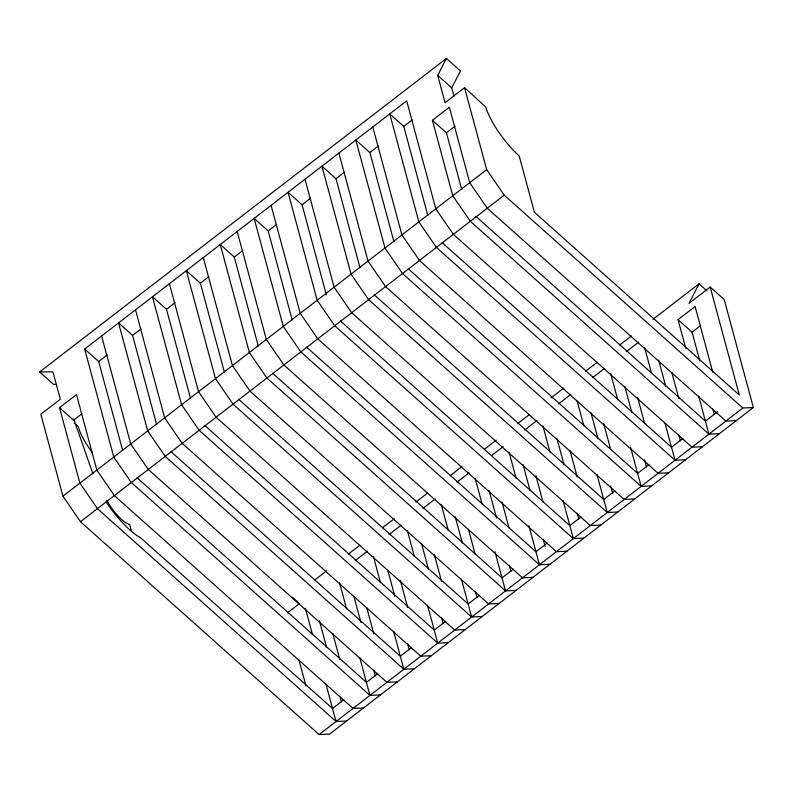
<?xml version="1.0" encoding="UTF-8"?>
<svg xmlns="http://www.w3.org/2000/svg" width="793" height="793" viewBox="0 0 793 793"><rect width="100%" height="100%" fill="white"/><g stroke="black" fill="none" stroke-linecap="round" stroke-linejoin="round"><path stroke-width="1.19" d="M706.969 290.853L699.079 283.805L688.998 303.362L710.181 287.026L739.314 394.993L534.383 212.197L519.237 156.052L513.755 150.749A44.567 12.44 52.4 0 1 485.752 106.966L464.549 87.676L445.071 102.693L437.706 75.375L446.429 58.434L460.465 70.954L451.723 87.904L453.973 96.211M56.105 384.446L53.686 384.456L39.65 371.937L446.429 58.434M380.471 694.886L369.944 695.382L131.331 482.531L113.786 457.006L84.653 349.039L406.69 100.85L435.813 208.817L453.358 234.341L691.982 447.193L702.499 446.707M122.697 450.543L98.689 361.558L107.164 355.026M156.598 424.414L132.59 335.429L141.065 328.897M190.498 398.284L166.49 309.31L174.966 302.777M224.399 372.165L200.381 283.18L208.856 276.648M258.29 346.035L234.282 257.051L242.757 250.529M292.191 319.916L268.183 230.932L276.658 224.399M326.409 294.976L302.083 204.802L310.549 198.27M359.982 267.667L335.974 178.683L344.449 172.15M393.883 241.538L369.875 152.553L378.35 146.021M427.784 215.418L403.776 126.434L412.251 119.902M346.571 721.015L336.044 721.501L97.43 508.65L79.885 483.125L59.534 407.681L76.485 394.617L96.835 470.061L114.38 495.595L352.994 708.436L363.521 707.951M719.449 433.642L708.922 434.128L470.308 221.277L452.763 195.752L432.413 120.308L449.353 107.243L469.714 182.687L487.259 208.222L725.873 421.063L736.4 420.577M82.046 413.668L73.571 420.201L59.534 407.681M461.714 189.408L446.449 132.827L454.924 126.295M710.181 287.026L724.217 299.546L753.35 407.513L329.63 734.08L319.103 734.566L80.49 521.715L62.944 496.19L486.664 169.623L464.549 87.676M80.49 521.715L504.209 195.157L742.823 408.008L753.35 407.513M314.841 579.931L326.607 570.861M348.167 554.248L359.933 545.178M382.474 527.801L394.24 518.741M415.8 502.118L427.566 493.058M450.107 475.681L461.873 466.621M484.414 449.244L496.18 440.174M517.74 423.561L529.506 414.491M551.066 397.878L563.813 388.055M585.373 371.431L597.139 362.371M619.68 344.995L631.446 335.925M653.006 319.311L699.079 283.805M287.403 612.87L299.645 603.433M355.195 560.611L367.437 551.185M389.095 534.492L401.337 525.055M422.996 508.363L435.228 498.936M456.887 482.243L469.129 472.806M491.729 455.39L503.03 446.687M524.688 429.994L536.93 420.558M558.579 403.865L570.821 394.428M592.48 377.746L604.722 368.309M626.381 351.616L638.623 342.179M685.767 348.305L678.035 319.658L695.104 306.504L712.738 372.214M699.803 360.825L692.071 332.178L700.606 325.606M343.835 699.783L332.535 708.496L336.044 721.501M377.736 673.663L366.435 682.367L137.04 477.743M411.636 647.534L400.336 656.247L170.931 451.613M445.527 621.415L434.237 630.118L204.832 425.494M479.428 595.285L468.128 603.998L238.733 399.365M513.329 569.166L502.028 577.869L272.623 373.235M547.229 543.036L535.929 551.75L306.524 347.116M581.12 516.917L569.82 525.62L340.425 320.987M615.021 490.788L603.721 499.501L374.326 294.867M648.922 464.658L637.622 473.371L408.217 268.738M682.813 438.539L671.522 447.242L442.117 242.618M717.655 411.686L705.413 421.123L476.018 216.489M319.103 734.566L742.823 408.008M403.776 126.434L389.74 113.914L418.873 221.881L436.418 247.406L675.031 460.257L685.558 459.771M668.608 472.826L658.081 473.312L419.467 260.471L401.922 234.936L372.789 126.969M369.875 152.553L355.839 140.034L384.972 248.001L402.517 273.526L641.131 486.377L651.658 485.891M634.707 498.956L624.18 499.441L385.567 286.59L368.021 261.066L338.889 153.099M335.974 178.683L321.938 166.163L351.071 274.13L368.616 299.655L607.23 512.506L617.757 512.02M600.807 525.075L590.279 525.571L351.666 312.72L334.121 287.185L304.988 179.218M302.083 204.802L288.047 192.283L317.17 300.25L334.715 325.784L573.329 538.625L583.856 538.14M566.916 551.204L556.389 551.69L317.775 338.839L300.23 313.314L271.097 205.347M268.183 230.932L254.147 218.412L283.279 326.379L300.825 351.904L539.438 564.755L549.965 564.269M533.015 577.334L522.488 577.819L283.874 364.968L266.329 339.444L237.196 231.477M234.282 257.051L220.246 244.531L249.379 352.498L266.924 378.033L505.537 590.874L516.065 590.389M499.114 603.453L488.587 603.939L249.973 391.088L232.428 365.563L203.295 257.596M200.381 283.18L186.345 270.661L215.478 378.628L233.023 404.152L471.637 617.004L482.164 616.518M465.213 629.583L454.686 630.068L216.073 417.217L198.528 391.692L169.395 283.725M166.49 309.31L152.454 296.78L181.587 404.747L199.132 430.282L437.746 643.133L448.273 642.637M431.323 655.702L420.796 656.188L182.182 443.346L164.637 417.812L135.504 309.845M132.59 335.429L118.553 322.91L147.686 430.877L165.231 456.401L403.845 669.252L414.372 668.767M397.422 681.831L386.895 682.317L148.281 469.466L130.736 443.941L101.603 335.974M39.65 371.937L52.953 371.897L60.337 399.276L40.83 414.233L62.944 496.19M678.035 319.658L692.071 332.178M432.413 120.308L446.449 132.827M84.653 349.039L98.689 361.558M292.3 597.307L299.318 603.562M74.711 423.363L78.269 426.535L79.865 431.442A38.996 10.874 52.4 0 0 92.266 452.565M437.706 75.375L451.723 87.904M486.664 169.623L504.209 195.157M73.759 419.021L92.94 473.887M712.689 408.573L714.295 414.541M698.653 396.054L708.922 434.128M671.82 372.492L678.867 398.592M658.666 360.101L665.704 386.211M678.828 434.851L680.434 440.779M644.63 347.582L651.668 373.691M665.119 423.521L675.031 460.257M637.602 397.432L644.65 423.531M624.765 386.231L631.813 412.33M644.61 459.791L646.533 466.908M610.729 373.711L617.777 399.811M630.574 447.272L641.131 486.377M603.701 423.551L610.749 449.651M590.864 412.36L597.912 438.46M610.719 485.911L612.632 493.038M577.155 401.02L583.876 425.94M597 474.581L607.23 512.506M570.127 450.86L577.165 476.97M556.973 438.479L564.011 464.579M577.135 513.23L578.741 519.157M542.937 425.96L549.975 452.06M563.099 500.71L573.329 538.625M535.909 475.8L542.947 501.9M523.073 464.609L530.111 490.708M543.235 539.349L545.158 546.466M509.037 452.089L516.074 478.189M528.881 525.64L539.438 564.755M502.009 501.929L509.056 528.029M489.172 490.728L496.537 518.017M509.344 565.478L510.94 571.406M475.136 478.209L482.184 504.308M494.981 551.769L505.537 590.874M468.435 529.238L475.156 554.158M455.271 516.858L462.319 542.957M475.443 591.598L477.049 597.535M441.235 504.338L448.283 530.438M461.407 579.078L471.637 617.004M434.217 554.178L441.582 581.467M421.698 544.167L428.418 569.087M441.542 617.727L443.148 623.655M407.344 530.458L414.382 556.557M427.506 605.208L437.746 643.133M400.316 580.298L407.681 607.587M387.797 570.296L394.845 596.395M407.652 643.847L409.247 649.784M373.444 556.587L380.491 582.686M393.615 631.327L403.845 669.252M366.743 607.616L373.781 633.716M353.906 596.415L360.944 622.515M373.751 669.976L375.347 675.904M339.543 582.706L346.591 608.816M359.715 657.456L369.944 695.382M332.743 633.359L339.82 659.627M319.41 620.83L326.528 647.068M340.108 697.166L341.396 701.934M305.374 608.31L312.492 634.549M325.745 683.447L332.535 708.496L140.579 537.753A44.567 12.42 52.4 0 1 105.955 501.592M298.941 659.865L305.989 685.965M131.559 531.241L129.774 524.649L125.542 522.676L122.033 519.891A22.283 6.215 52.4 0 1 106.886 500.304"/></g></svg>
